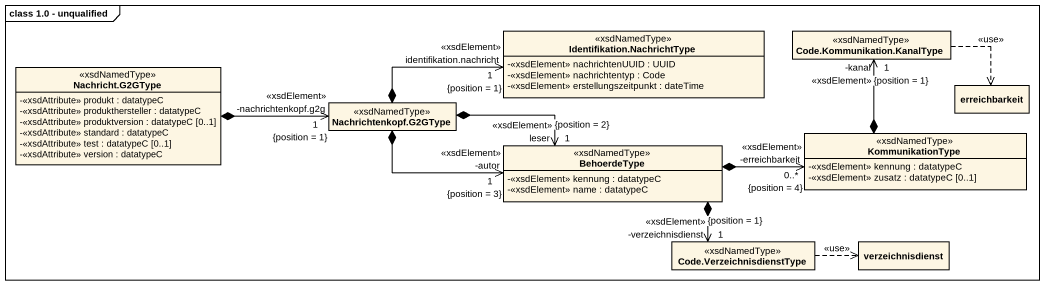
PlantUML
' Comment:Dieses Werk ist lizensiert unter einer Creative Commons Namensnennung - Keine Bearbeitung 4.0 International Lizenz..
@startuml
mainframe class 1.0 - unqualified
hide circle
hide empty members
skinparam classAttributeIconSize 0
class "Identifikation.NachrichtType" as Identifikation_NachrichtType <<xsdNamedType>> {
  -<<xsdElement>> nachrichtenUUID : UUID
  -<<xsdElement>> nachrichtentyp : Code
  -<<xsdElement>> erstellungszeitpunkt : dateTime
}
class "Code.Kommunikation.KanalType" as Code_Kommunikation_KanalType <<xsdNamedType>>
class "Nachricht.G2GType" as Nachricht_G2GType <<xsdNamedType>> {
  -<<xsdAttribute>> produkt : datatypeC
  -<<xsdAttribute>> produkthersteller : datatypeC
  -<<xsdAttribute>> produktversion : datatypeC [0..1]
  -<<xsdAttribute>> standard : datatypeC
  -<<xsdAttribute>> test : datatypeC [0..1]
  -<<xsdAttribute>> version : datatypeC
}
class "Nachrichtenkopf.G2GType" as Nachrichtenkopf_G2GType <<xsdNamedType>>
class erreichbarkeit
class BehoerdeType <<xsdNamedType>> {
  -<<xsdElement>> kennung : datatypeC
  -<<xsdElement>> name : datatypeC
}
class KommunikationType <<xsdNamedType>> {
  -<<xsdElement>> kennung : datatypeC
  -<<xsdElement>> zusatz : datatypeC [0..1]
}
class "Code.VerzeichnisdienstType" as Code_VerzeichnisdienstType <<xsdNamedType>>
class verzeichnisdienst
Identifikation_NachrichtType "identifikation.nachricht\n<<xsdElement>>\n1\n{position = 1}" <-left-* Nachrichtenkopf_G2GType
Code_Kommunikation_KanalType .right.> erreichbarkeit : <<use>>
Code_Kommunikation_KanalType "-kanal\n<<xsdElement>>\n1\n{position = 1}" <--* KommunikationType
Nachrichtenkopf_G2GType "-nachrichtenkopf.g2g\n<<xsdElement>>\n1\n{position = 1}" <-left-* Nachricht_G2GType
BehoerdeType "leser\n<<xsdElement>>\n1\n{position = 2}" <-left-* Nachrichtenkopf_G2GType
BehoerdeType "-autor\n<<xsdElement>>\n1\n{position = 3}" <-left-* Nachrichtenkopf_G2GType
KommunikationType "-erreichbarkeit\n<<xsdElement>>\n0..*\n{position = 4}" <-left-* BehoerdeType
Code_VerzeichnisdienstType "-verzeichnisdienst\n<<xsdElement>>\n1\n{position = 1}" <-up-* BehoerdeType
Code_VerzeichnisdienstType .right.> verzeichnisdienst : <<use>>
@enduml
